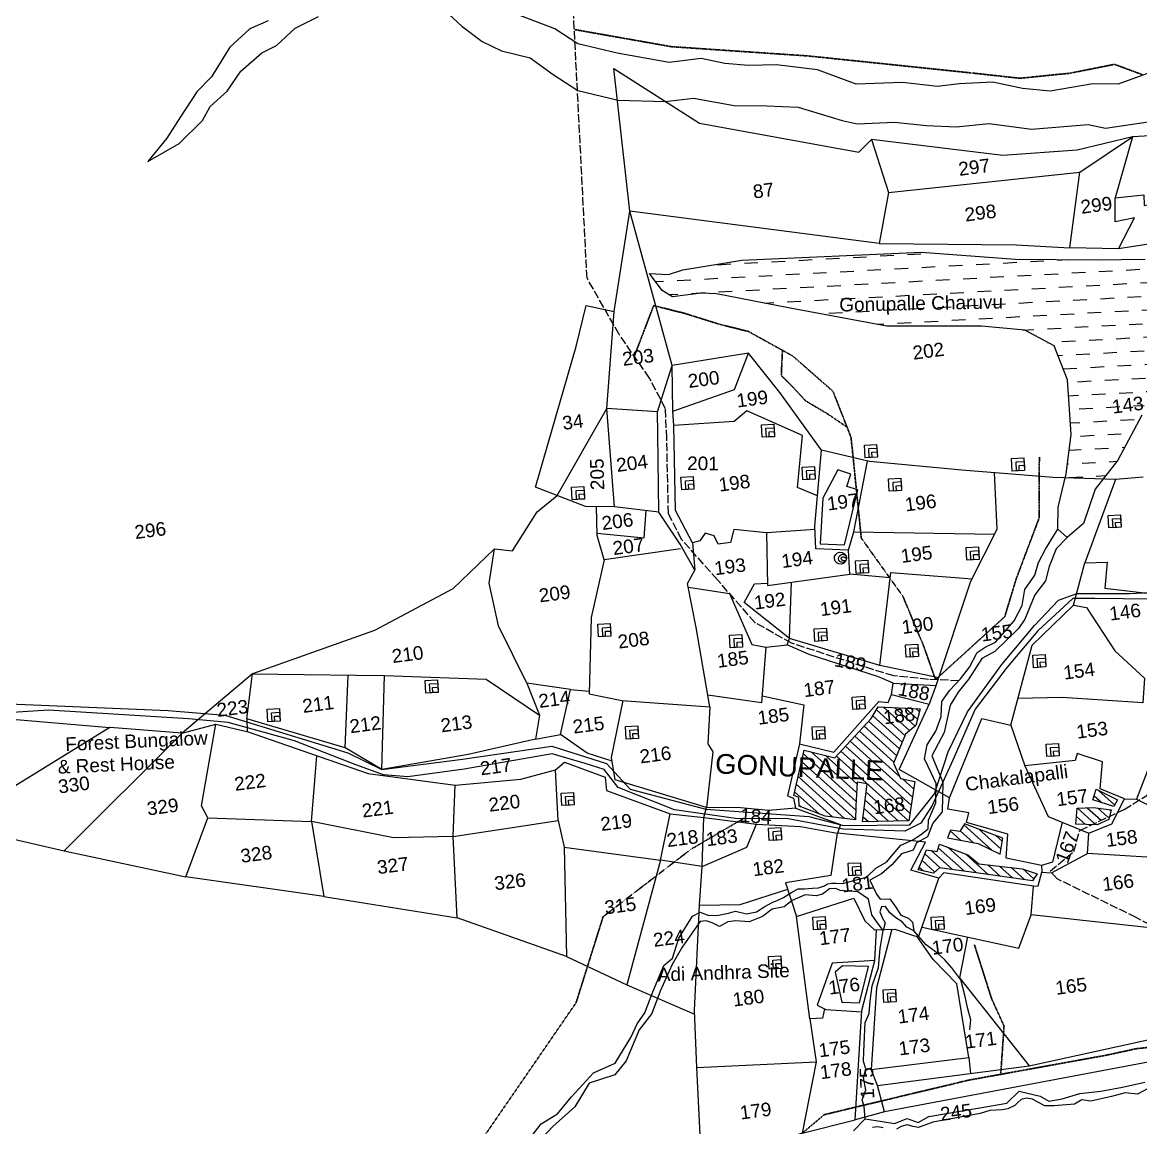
# Model space of a CAD drawing. Header units: inches. Extents: x 325586 to 341753, y 1581072 to 1592491.
# Drawn here: x 333781 to 335395, y 1585704 to 1587298 of the extents above; entities that cross this region are included whole.
import ezdxf

# ---------------------------------------------------------------- set-up
doc = ezdxf.new("R2010")
doc.units = ezdxf.units.IN
doc.header["$MEASUREMENT"] = 0
doc.linetypes.add('ACAD_ISO02W100', pattern=[15, 12, -3])
doc.linetypes.add('ACAD_ISO07W100', pattern=[3, 0, -3])
for name, color, linetype in [('CARTTRACK', 30, 'ACAD_ISO02W100'), ('NALA', 4, 'Continuous'), ('ROUND WELL', 5, 'Continuous'), ('SQUAREWELL', 5, 'Continuous'), ('SURVEY_BND', 7, 'Continuous'), ('TEXT', 7, 'Continuous'), ('VILLAGE_AREA', 1, 'Continuous'), ('WATER_BODY', 4, 'Continuous')]:
    doc.layers.add(name, color=color, linetype=linetype)
doc.layers.add('FOOTPATH', color=150, linetype='ACAD_ISO07W100', lineweight=30)
doc.layers.add('ROAD', color=1, linetype='Continuous', lineweight=25)
doc.styles.get("Standard").update_dxf_attribs({"font": 'arial.ttf'})

msp = doc.modelspace()

# ---------------------------------------------------------------- hatches: boundary and pattern name
at = {"layer": 'VILLAGE_AREA'}
h = msp.add_hatch(dxfattribs=at)
h.set_pattern_fill('ANSI31', color=256, scale=78.495959, angle=93.0672, style=0)
h.set_pattern_definition([(138.0672, (320155.095, 1583786.943), (-6.5569494, -7.2994286), [])])
h.paths.add_polyline_path([(335055.3, 1586271.5), (335070.4, 1586284.1), (335076.6, 1586308.3), (335015.9, 1586311), (335005.7, 1586294.3), (334953.5, 1586237.6), (334909.4, 1586248.7), (334894.1, 1586183.5), (334901.4, 1586180.3), (334902.2, 1586168.1), (334939.4, 1586153.4), (334983.5, 1586148.3), (334983.9, 1586168), (334985.5, 1586202.4), (335000.1, 1586199.9), (334993.3, 1586145.5), (335060.2, 1586146.6), (335068.7, 1586203.6), (335048.4, 1586207.6), (335037.9, 1586229.9)])
h.paths.add_polyline_path([(335145.1, 1586097.7), (335104.4, 1586113.2), (335101.1, 1586102.7), (335085.6, 1586105), (335073.7, 1586076), (335095.6, 1586071.4), (335104.3, 1586079.2), (335171.3, 1586069.6), (335238.7, 1586060.4), (335245.4, 1586070.1), (335223.9, 1586077.7), (335161.4, 1586084.9)])
h.paths.add_polyline_path([(335140.7, 1586142.6), (335134, 1586131.4), (335120.3, 1586133.3), (335116, 1586122.1), (335160.4, 1586114.2), (335192, 1586098.5), (335196, 1586121.7)])
h.paths.add_polyline_path([(335349.8, 1586153.2), (335351.9, 1586162.5), (335326.2, 1586166.2), (335303.3, 1586164.8), (335301, 1586141.8), (335324.3, 1586141.2)])
h.paths.add_polyline_path([(335330.4, 1586192.2), (335325.5, 1586176.9), (335356, 1586167.2), (335361.2, 1586177.2)])
h.paths.add_polyline_path([(334891.4, 1586205.7), (335075.2, 1586208.8), (335074.7, 1586238.9), (334890.9, 1586235.9)], flags=9)
h.paths.add_polyline_path([(335006.2, 1586150.1), (335059.1, 1586157), (335055.3, 1586186.7), (335002.3, 1586179.8)], flags=24)
h.paths.add_polyline_path([(335020.7, 1586280), (335073.7, 1586286.9), (335069.8, 1586316.5), (335016.8, 1586309.6)], flags=9)
at = {"layer": 'WATER_BODY'}
h = msp.add_hatch(dxfattribs=at)
h.set_pattern_fill('DASH', color=256, scale=156.991918, angle=3.0672, style=0)
h.set_pattern_definition([(3.0672, (320155.095, 1583786.943), (18.545854, 20.645902), [19.62399, -19.62399])])
h.paths.add_polyline_path([(335269.7, 1586831.7), (335289, 1586782.8), (335294.6, 1586704.1), (335287.3, 1586647), (335285.9, 1586641.4), (335340.6, 1586639.6), (335361.9, 1586666.7), (335396.4, 1586731.9), (335424.5, 1586854.9), (335416.9, 1586926.4), (335401.3, 1586956.8), (335332.1, 1586955.9), (335214.1, 1586956.5), (335078.7, 1586966.8), (334819.4, 1586955.4), (334734.1, 1586941.2), (334713.7, 1586934.7), (334686, 1586936.1), (334704.5, 1586911.7), (334719.4, 1586902.3), (334760.5, 1586907.6), (334782.7, 1586906.6), (334889.2, 1586886.2), (335028.4, 1586859.9), (335165.1, 1586860.3), (335227.6, 1586854.2)])
h.paths.add_polyline_path([(334953.7, 1586868.3), (335194.5, 1586872.8), (335193.8, 1586912.3), (334953, 1586907.8)], flags=25)
h.paths.add_polyline_path([(335466.5, 1586941.3), (335457.2, 1586972), (335440, 1586966.8), (335449.3, 1586936.1)], flags=9)
h.paths.add_polyline_path([(335454.6, 1586868.4), (335486.3, 1586872.5), (335484, 1586890), (335452.4, 1586885.9)], flags=9)
h.paths.add_polyline_path([(335446.7, 1586834.3), (335478.5, 1586838.4), (335476.2, 1586856.2), (335444.4, 1586852)], flags=9)
h.paths.add_polyline_path([(335350.4, 1586728), (335403.4, 1586734.9), (335399.5, 1586764.5), (335346.6, 1586757.6)], flags=24)

# ---------------------------------------------------------------- linework, layer by layer
at = {"layer": 'CARTTRACK'}
for points in [[(335132.3, 1586348.7), (335088.4, 1586350.8), (335038.6, 1586355.9), (335009.6, 1586364.4), (334891.1, 1586402.9), (334838.4, 1586432.5), (334784, 1586494.5), (334732.3, 1586552.6), (334713.4, 1586589.7), (334711, 1586698.4), (334709.2, 1586741.1), (334686, 1586785.3), (334642.4, 1586848.2), (334596, 1586929.2), (334575.4, 1587331.5)], [(337118.9, 1584480.5), (336829.4, 1584717.2), (336707.9, 1584834.9), (336566.7, 1584940.6), (336284.8, 1585139.9), (336145.2, 1585269.6), (335952.2, 1585548.1), (335843.6, 1585718.1), (335634.3, 1585867.5), (335447.9, 1585975.3), (335388.3, 1586007.3), (335274, 1586063.1), (335263.9, 1586074.3), (335298.2, 1586102.3), (335306.9, 1586133), (335370.7, 1586163), (335403.5, 1586183.5), (335413.8, 1586202.6), (335426.4, 1586277.4), (335410.1, 1586344.1), (335406, 1586394.3), (335418.8, 1586460.6), (335424.2, 1586472.7)]]:
    msp.add_lwpolyline(points, dxfattribs=at)
at = {"layer": 'FOOTPATH', "ltscale": 0.01}
for points in [[(335398.2, 1587222.4), (335357, 1587237.7), (335292.6, 1587224.9), (335220.6, 1587217.6), (335150.5, 1587225.3), (334915.9, 1587249.7), (334717.4, 1587263.2), (334577.6, 1587287.9)], [(335248.5, 1586671.8), (335248.3, 1586583.8), (335215.3, 1586496.2), (335198.6, 1586441.2), (335098.7, 1586350.3), (335081.4, 1586399.3), (335051.7, 1586470.5), (334991.6, 1586554.5), (334978.9, 1586680.4), (334976.7, 1586700.2), (334950.9, 1586766), (334892.9, 1586817), (334828.7, 1586852.5), (334787.5, 1586862.7), (334736.6, 1586878.6), (334692.1, 1586889.8), (334664.2, 1586816.8)], [(334971.1, 1586714.5), (334942.4, 1586734), (334911.7, 1586752.1), (334890.7, 1586774.6), (334876.2, 1586789.1), (334877.9, 1586825.3)], [(331218.9, 1583228.8), (331345.3, 1583304.4), (331593, 1583445.1), (331834.7, 1583598.6), (332020.8, 1583710.1), (332246.1, 1583841.8), (332476.8, 1584011), (332604.5, 1584093.3), (332925.8, 1584325.5), (333164.2, 1584486.7), (333452.9, 1584702.1), (333695, 1584992.2), (333949.3, 1585244), (334111.3, 1585393.3), (334158.6, 1585438.6), (334276.1, 1585553.1), (334439.3, 1585679.8), (334580.2, 1585884.5), (334619.2, 1586008.5), (334746.1, 1586105.9), (334821.7, 1586150.1)], [(335913.7, 1586025.8), (335886.4, 1586010.3), (335826.7, 1585985.9), (335780.3, 1585955.1), (335713, 1585921.3), (335686.5, 1585876.2), (335650.4, 1585856), (335623, 1585848.3), (335520.1, 1585831.9), (335457.8, 1585825.8), (335388.3, 1585818.1), (335344.9, 1585808.7), (335146.6, 1585772.8), (334938.5, 1585723.1), (334782.4, 1585592.8), (334509.2, 1585432), (334128.4, 1585409.7)], [(335192.8, 1585781.1), (335197.6, 1585850.8), (335179.6, 1585890.2), (335154.8, 1585968.3)]]:
    msp.add_lwpolyline(points, dxfattribs=at)
at = {"layer": 'NALA'}
for points in [[(334384.6, 1587321), (334415.5, 1587292.7), (334444.5, 1587270.5), (334472.8, 1587257.3), (334513.8, 1587247.2), (334546.9, 1587222.9), (334582.7, 1587199.9), (334641, 1587186.2), (334708.7, 1587184), (334749.7, 1587189), (334808.2, 1587178.5), (334855.2, 1587177.9), (334900.4, 1587175.9), (334963.9, 1587156.9), (334985.7, 1587152.1), (335039.7, 1587154.5), (335085.9, 1587149.5), (335128.3, 1587147.6), (335176, 1587152.2), (335237, 1587144.1), (335318.9, 1587150.8), (335343.7, 1587145.5), (335408.7, 1587155.4)], [(334136, 1587300.5), (334109.6, 1587289.1), (334080.6, 1587262.3), (334054, 1587219.7), (334033.2, 1587197.9), (334009.6, 1587162), (333989.8, 1587131.3), (333962.2, 1587097.6), (334007.8, 1587123.7), (334041.1, 1587156.7), (334052.1, 1587176.9), (334076.7, 1587199.1), (334096.4, 1587227.8), (334127, 1587254.5), (334148.1, 1587264.9), (334174.9, 1587289.8), (334208.4, 1587306.6)], [(335464.9, 1587246.7), (335362, 1587209.1), (335325.9, 1587209.8), (335264.2, 1587198.8), (335224.3, 1587202.9), (335181.4, 1587212), (335132.6, 1587209.7), (335101.5, 1587205.5), (335051.1, 1587211.6), (334984.3, 1587209.1), (334928.3, 1587229.7), (334869.3, 1587237.2), (334829.1, 1587235.8), (334794.7, 1587239.1), (334760.8, 1587246.1), (334714.3, 1587240.3), (334639.6, 1587253.6), (334582.9, 1587267.1), (334549.3, 1587288.8), (334482.6, 1587314.6)], [(334498.8, 1585669.7), (334529.6, 1585709.7), (334553.6, 1585724.2), (334573.4, 1585748.9), (334605.4, 1585783.4), (334636.4, 1585797.5), (334659.3, 1585834.1), (334668.3, 1585854.1), (334679.3, 1585870), (334690.7, 1585900.3), (334706.9, 1585938.1), (334719.3, 1585948.8), (334728.2, 1585977.5), (334748.2, 1586009.1), (334759.4, 1586014.9), (334771.5, 1586010.4), (334785.6, 1586010.6), (334799.9, 1586013.6), (334810.4, 1586016.5), (334826.2, 1586012.7), (334840.5, 1586015.5), (334852.5, 1586023.1), (334862.9, 1586028.8), (334871.3, 1586032.2), (334879.2, 1586036.1), (334887, 1586041.1), (334892.6, 1586044.3), (334900.8, 1586048.5), (334909.7, 1586048.9), (334921.2, 1586049.6), (334929.8, 1586050.3), (334938.4, 1586052.8), (334943.1, 1586055.9), (334949.1, 1586056.8), (334955.2, 1586056.9), (334964.7, 1586056.5), (334999.3, 1586065.7), (335012.8, 1586078.6), (335028.7, 1586087.8), (335037.4, 1586098.9), (335048.5, 1586111.6), (335064.9, 1586118.8), (335076.9, 1586126.4), (335088.3, 1586135.4), (335088.5, 1586147.5), (335099.3, 1586172.8), (335099.8, 1586200.5), (335092.4, 1586216), (335082.9, 1586236.2), (335086.5, 1586256.3), (335099.3, 1586276), (335107.1, 1586297.2), (335108, 1586318.8), (335119.2, 1586335), (335134.8, 1586351.4), (335147.8, 1586368.5), (335159, 1586389.3), (335170.5, 1586397.4), (335185.1, 1586404.5), (335212.4, 1586435), (335223.6, 1586457.5), (335227.6, 1586480.2), (335242, 1586500.9), (335247.2, 1586519.2), (335257.4, 1586538.5), (335270.4, 1586559.9), (335275.3, 1586567.3)], [(335288.6, 1586555.3), (335273, 1586539.2), (335262.7, 1586513.4), (335257.3, 1586492.9), (335241.8, 1586472.6), (335227.7, 1586437.4), (335218.3, 1586424), (335184.1, 1586390.8), (335165.6, 1586380.8), (335147, 1586351.6), (335131.2, 1586332.2), (335119.9, 1586313.6), (335111.2, 1586274.1), (335093.3, 1586240.4), (335109.4, 1586202.4), (335108.4, 1586159.6), (335094.7, 1586143.4), (335087.3, 1586123.5), (335071.4, 1586114.9), (335066.3, 1586104.3), (335049.5, 1586099.2), (335035.6, 1586083.2), (335021, 1586070.4), (335004, 1586061), (335013.8, 1586040.9), (335019, 1586033.6), (335033, 1586034.2), (335041.5, 1586022.4), (335048.8, 1586010.7), (335059.9, 1586006.4), (335065.3, 1586000.5), (335067.5, 1585988.3), (335057.3, 1585993.5), (335050.7, 1586001.2), (335041.6, 1586006.9), (335032.7, 1586014.1), (335026.6, 1586023.2), (335021, 1586022.9), (335018.6, 1586015.6), (335021.8, 1586007.1), (335025.9, 1585999.6), (335023.3, 1585988.8), (335012.6, 1586003.1), (335007, 1586011.3), (335002.1, 1586033.6), (334986.5, 1586044.5), (334961.1, 1586046.3), (334954.7, 1586049.1), (334945.6, 1586048.6), (334935.6, 1586041.2), (334926.7, 1586038.5), (334910.5, 1586039.9), (334891.9, 1586031.9), (334880.4, 1586022.7), (334863.1, 1586019.3), (334848.9, 1586008.7), (334829.8, 1586001.2), (334810.7, 1586002.3), (334799, 1586001.1), (334786.9, 1585994.5), (334776.7, 1585999.6), (334767.7, 1586002.6), (334759.1, 1586001.5), (334754.6, 1585994.6), (334733.1, 1585964.5), (334718.6, 1585939.4), (334701.3, 1585901.1), (334689.7, 1585868.8), (334671.1, 1585845.4), (334652.6, 1585800.6), (334636, 1585780.5), (334599, 1585768.2), (334578.3, 1585734.5), (334546.8, 1585706), (334500.6, 1585657)], [(334997, 1585717.2), (334995.8, 1585734.8), (334993, 1585744.2), (334998.2, 1585758.1), (334995, 1585776.6), (334998, 1585789.2), (334994.6, 1585799.8), (334995.5, 1585814.3), (334997.4, 1585855.8), (335003.1, 1585869), (335004.2, 1585886.7), (335007.4, 1585908.9), (335016.3, 1585935), (335018.8, 1585962.4), (335023.3, 1585988.8)], [(335148, 1585845.3), (335149.6, 1585859.9), (335145.5, 1585875.6), (335141.1, 1585895.4), (335135.3, 1585917.5), (335122.2, 1585934.6), (335111.7, 1585946.7), (335102.4, 1585955), (335085.3, 1585968.1), (335067.5, 1585988.3)], [(334980.4, 1585699.5), (334997, 1585717.2), (335021.6, 1585713), (335039.5, 1585710.1), (335057.7, 1585717.6), (335073.7, 1585711.6), (335088.9, 1585720.3), (335162.7, 1585732.8), (335201.6, 1585739.7), (335219.5, 1585756.9), (335249.7, 1585749.9), (335262.4, 1585742.7), (335281.3, 1585745.8), (335306.8, 1585753.5), (335337.4, 1585756.9), (335368.5, 1585762.5), (335400.5, 1585770)], [(335412.7, 1585764.8), (335390.2, 1585752.7), (335372.4, 1585754.4), (335352.4, 1585749.3), (335322.8, 1585742.4), (335309.6, 1585744.5), (335299.3, 1585737.9), (335270.1, 1585735.8), (335256.5, 1585735.9), (335246.3, 1585741), (335238.6, 1585745.2), (335230.1, 1585746.9), (335222.2, 1585745.1), (335217, 1585740.2), (335212.9, 1585736.4), (335203.2, 1585731.2), (335194.7, 1585730.2), (335177, 1585729.1), (335163, 1585724.9), (335094.8, 1585712.1), (335083.4, 1585707.7), (335073.8, 1585704.5), (335066.4, 1585706), (335058, 1585708.3), (335049, 1585705.7), (335042.6, 1585702.2)], [(335023.3, 1585704), (335015.7, 1585705.6), (335007.8, 1585704.3)]]:
    msp.add_lwpolyline(points, dxfattribs=at)
at = {"layer": 'ROAD'}
for points in [[(335097.1, 1586185.6), (335117.1, 1586246.4), (335144.8, 1586303.9), (335194.2, 1586372), (335241.4, 1586428.6), (335276, 1586464.9), (335302.5, 1586474.6), (335378.9, 1586474.8), (335485, 1586479.7), (335551.6, 1586485.8), (335783.8, 1586471.1), (335939.1, 1586470.4), (336069.7, 1586470.2)], [(336057.4, 1586457.9), (336003.3, 1586461), (335921.2, 1586462.7), (335860.3, 1586462.5), (335807.4, 1586464), (335707.9, 1586466.5), (335555.9, 1586479.1), (335491.2, 1586474.2), (335411.4, 1586466.5), (335328.7, 1586467.2), (335296.8, 1586467.3), (335246.1, 1586420.9), (335202.1, 1586368.3), (335155.9, 1586307.9), (335123.7, 1586234.4), (335094, 1586168.8)], [(335094, 1586168.8), (335077.3, 1586143.5), (335054.6, 1586131.6), (334965.6, 1586134.8), (334886.1, 1586149.8), (334810.3, 1586150.1), (334722.4, 1586162.7), (334641, 1586194.6), (334620.5, 1586220.6), (334593.4, 1586229.3), (334545.5, 1586243.2), (334418.9, 1586221.3), (334337.5, 1586210.4), (334302.2, 1586212.9), (334262.5, 1586227.7), (334174.1, 1586262), (334078.3, 1586288.4), (334021, 1586293.8), (333819.3, 1586306.4), (333721.7, 1586300.3)], [(333739.4, 1586316.4), (333991.5, 1586305.7), (334073.3, 1586298.9), (334251.1, 1586244.7), (334299.9, 1586221), (334416.5, 1586235.8), (334545.1, 1586254.3), (334624.2, 1586229.2), (334658.1, 1586192.6), (334767.4, 1586163.4), (334915.8, 1586153.2), (334965.8, 1586140.1), (335061.6, 1586140.8), (335097.1, 1586185.6)]]:
    msp.add_lwpolyline(points, dxfattribs=at)
at = {"layer": 'ROUND WELL'}
for centre, major_axis, ratio in [((334961.6, 1586525.6), (8.39, -2.28), 0.995056), ((334964.6, 1586525.2), (1.94, 5.63), 0.957433), ((334966.3, 1586524.5), (3.51, -1.62), 0.700331)]:
    msp.add_ellipse(centre, major_axis=major_axis, ratio=ratio, dxfattribs=at)
at = {"layer": 'SQUAREWELL'}
for points in [[(334847.7, 1586717.9), (334865.5, 1586718.8), (334866.5, 1586700.7), (334848.7, 1586699.8)], [(334854.1, 1586713), (334865.8, 1586713.6), (334866.5, 1586700.7), (334854.8, 1586700.1)], [(334858.5, 1586707.8), (334866.1, 1586708.2), (334866.5, 1586700.7), (334858.9, 1586700.3)], [(334996.1, 1586688.4), (335013.8, 1586689.4), (335014.8, 1586671.3), (334997, 1586670.3)], [(335002.4, 1586683.5), (335014.1, 1586684.1), (335014.8, 1586671.3), (335003.1, 1586670.6)], [(335006.8, 1586678.3), (335014.4, 1586678.7), (335014.8, 1586671.3), (335007.2, 1586670.9)], [(335208.5, 1586669.2), (335226.3, 1586670.2), (335227.3, 1586652.1), (335209.5, 1586651.1)], [(335214.9, 1586664.3), (335226.6, 1586664.9), (335227.3, 1586652.1), (335215.6, 1586651.4)], [(335219.2, 1586659.1), (335226.9, 1586659.5), (335227.3, 1586652.1), (335219.6, 1586651.7)], [(334731.5, 1586642.2), (334749.3, 1586643.2), (334750.2, 1586625.1), (334732.5, 1586624.1)], [(334906.5, 1586656.8), (334924.2, 1586657.7), (334925.2, 1586639.6), (334907.4, 1586638.7)], [(334912.8, 1586651.9), (334924.5, 1586652.5), (334925.2, 1586639.6), (334913.5, 1586639)], [(334917.2, 1586646.7), (334924.8, 1586647.1), (334925.2, 1586639.6), (334917.6, 1586639.2)], [(334573.8, 1586627.9), (334591.5, 1586628.9), (334592.5, 1586610.8), (334574.7, 1586609.8)], [(334737.9, 1586637.3), (334749.6, 1586637.9), (334750.2, 1586625.1), (334738.6, 1586624.5)], [(334742.2, 1586632.1), (334749.8, 1586632.5), (334750.2, 1586625.1), (334742.6, 1586624.7)], [(335031, 1586640.1), (335048.8, 1586641.1), (335049.8, 1586623), (335032, 1586622.1)], [(335037.4, 1586635.2), (335049.1, 1586635.9), (335049.8, 1586623), (335038.1, 1586622.4)], [(335041.8, 1586630), (335049.4, 1586630.4), (335049.8, 1586623), (335042.2, 1586622.6)], [(334580.1, 1586623), (334591.8, 1586623.6), (334592.5, 1586610.8), (334580.8, 1586610.2)], [(334584.5, 1586617.8), (334592.1, 1586618.2), (334592.5, 1586610.8), (334584.9, 1586610.4)], [(335347.7, 1586587.2), (335365.5, 1586588.2), (335366.5, 1586570.1), (335348.7, 1586569.1)], [(335354.1, 1586582.3), (335365.8, 1586582.9), (335366.5, 1586570.1), (335354.8, 1586569.5)], [(335358.4, 1586577.1), (335366.1, 1586577.5), (335366.5, 1586570.1), (335358.8, 1586569.7)], [(335142.9, 1586540.7), (335160.6, 1586541.7), (335161.6, 1586523.6), (335143.8, 1586522.7)], [(335149.2, 1586535.8), (335160.9, 1586536.5), (335161.6, 1586523.6), (335149.9, 1586523)], [(335153.6, 1586530.6), (335161.2, 1586531), (335161.6, 1586523.6), (335154, 1586523.2)], [(334983.4, 1586521.6), (335001.2, 1586522.5), (335002.2, 1586504.5), (334984.4, 1586503.5)], [(334989.8, 1586516.7), (335001.5, 1586517.3), (335002.2, 1586504.5), (334990.5, 1586503.8)], [(334994.2, 1586511.5), (335001.8, 1586511.9), (335002.2, 1586504.5), (334994.6, 1586504.1)], [(334611.7, 1586430.2), (334629.5, 1586431.1), (334630.4, 1586413.1), (334612.7, 1586412.1)], [(334618.1, 1586425.3), (334629.7, 1586425.9), (334630.4, 1586413.1), (334618.8, 1586412.4)], [(334622.4, 1586420.1), (334630, 1586420.5), (334630.4, 1586413.1), (334622.8, 1586412.6)], [(334923.6, 1586423.7), (334941.3, 1586424.7), (334942.3, 1586406.6), (334924.5, 1586405.6)], [(334929.9, 1586418.8), (334941.6, 1586419.4), (334942.3, 1586406.6), (334930.6, 1586405.9)], [(334801.7, 1586414.4), (334819.4, 1586415.4), (334820.4, 1586397.3), (334802.6, 1586396.3)], [(334808, 1586409.5), (334819.7, 1586410.1), (334820.4, 1586397.3), (334808.7, 1586396.7)], [(334812.4, 1586404.3), (334820, 1586404.7), (334820.4, 1586397.3), (334812.8, 1586396.9)], [(334934.3, 1586413.6), (334941.9, 1586414), (334942.3, 1586406.6), (334934.7, 1586406.2)], [(335055.3, 1586400.7), (335073.1, 1586401.7), (335074.1, 1586383.6), (335056.3, 1586382.6)], [(335061.7, 1586395.8), (335073.4, 1586396.4), (335074.1, 1586383.6), (335062.4, 1586383)], [(335066, 1586390.6), (335073.7, 1586391), (335074.1, 1586383.6), (335066.4, 1586383.2)], [(335239.2, 1586385.7), (335256.9, 1586386.7), (335257.9, 1586368.6), (335240.1, 1586367.6)], [(335245.5, 1586380.8), (335257.2, 1586381.4), (335257.9, 1586368.6), (335246.2, 1586367.9)], [(335249.9, 1586375.6), (335257.5, 1586376), (335257.9, 1586368.6), (335250.3, 1586368.2)], [(334362.5, 1586349.1), (334380.3, 1586350.1), (334381.3, 1586332), (334363.5, 1586331)], [(334368.9, 1586344.2), (334380.6, 1586344.8), (334381.3, 1586332), (334369.6, 1586331.3)], [(334373.2, 1586339), (334380.9, 1586339.4), (334381.3, 1586332), (334373.6, 1586331.6)], [(334978.3, 1586325.3), (334996.1, 1586326.3), (334997.1, 1586308.2), (334979.3, 1586307.2)], [(334984.7, 1586320.4), (334996.4, 1586321), (334997.1, 1586308.2), (334985.4, 1586307.6)], [(334134.4, 1586307.6), (334152.2, 1586308.6), (334153.1, 1586290.5), (334135.4, 1586289.5)], [(334989, 1586315.2), (334996.7, 1586315.6), (334997.1, 1586308.2), (334989.4, 1586307.8)], [(334140.8, 1586302.7), (334152.5, 1586303.3), (334153.1, 1586290.5), (334141.5, 1586289.9)], [(334145.1, 1586297.5), (334152.7, 1586297.9), (334153.1, 1586290.5), (334145.5, 1586290.1)], [(334651.4, 1586282.6), (334669.2, 1586283.6), (334670.1, 1586265.5), (334652.4, 1586264.5)], [(334657.8, 1586277.7), (334669.5, 1586278.3), (334670.1, 1586265.5), (334658.5, 1586264.8)], [(334662.1, 1586272.5), (334669.7, 1586272.9), (334670.1, 1586265.5), (334662.5, 1586265.1)], [(334920.6, 1586282.1), (334938.4, 1586283), (334939.4, 1586264.9), (334921.6, 1586264)], [(334927, 1586277.2), (334938.7, 1586277.8), (334939.4, 1586264.9), (334927.7, 1586264.3)], [(334931.4, 1586272), (334939, 1586272.4), (334939.4, 1586264.9), (334931.8, 1586264.5)], [(335258.3, 1586257.5), (335276.1, 1586258.4), (335277.1, 1586240.3), (335259.3, 1586239.4)], [(335264.7, 1586252.6), (335276.4, 1586253.2), (335277.1, 1586240.3), (335265.4, 1586239.7)], [(335269.1, 1586247.4), (335276.7, 1586247.8), (335277.1, 1586240.3), (335269.5, 1586239.9)], [(334558.6, 1586186.8), (334576.4, 1586187.8), (334577.3, 1586169.7), (334559.6, 1586168.7)], [(334565, 1586181.9), (334576.6, 1586182.5), (334577.3, 1586169.7), (334565.7, 1586169)], [(334569.3, 1586176.7), (334576.9, 1586177.1), (334577.3, 1586169.7), (334569.7, 1586169.3)], [(334857.9, 1586136.3), (334875.7, 1586137.3), (334876.7, 1586119.2), (334858.9, 1586118.3)], [(334864.3, 1586131.4), (334876, 1586132.1), (334876.7, 1586119.2), (334865, 1586118.6)], [(334868.7, 1586126.2), (334876.3, 1586126.6), (334876.7, 1586119.2), (334869.1, 1586118.8)], [(334972.6, 1586085.5), (334990.3, 1586086.4), (334991.3, 1586068.4), (334973.5, 1586067.4)], [(334978.9, 1586080.6), (334990.6, 1586081.2), (334991.3, 1586068.4), (334979.6, 1586067.7)], [(334983.3, 1586075.4), (334990.9, 1586075.8), (334991.3, 1586068.4), (334983.7, 1586067.9)], [(334921.7, 1586007.6), (334939.5, 1586008.6), (334940.4, 1585990.5), (334922.7, 1585989.6)], [(334928.1, 1586002.7), (334939.8, 1586003.4), (334940.4, 1585990.5), (334928.8, 1585989.9)], [(334932.4, 1585997.5), (334940, 1585997.9), (334940.4, 1585990.5), (334932.8, 1585990.1)], [(335092.5, 1586007.8), (335110.3, 1586008.7), (335111.3, 1585990.6), (335093.5, 1585989.7)], [(335098.9, 1586002.8), (335110.6, 1586003.5), (335111.3, 1585990.6), (335099.6, 1585990)], [(335103.3, 1585997.7), (335110.9, 1585998.1), (335111.3, 1585990.6), (335103.7, 1585990.2)], [(334857.8, 1585950.9), (334875.6, 1585951.9), (334876.5, 1585933.8), (334858.8, 1585932.9)], [(334864.2, 1585946), (334875.8, 1585946.7), (334876.5, 1585933.8), (334864.9, 1585933.2)], [(334868.5, 1585940.8), (334876.1, 1585941.2), (334876.5, 1585933.8), (334868.9, 1585933.4)], [(335023.1, 1585903), (335040.9, 1585903.9), (335041.9, 1585885.8), (335024.1, 1585884.9)], [(335029.5, 1585898.1), (335041.2, 1585898.7), (335041.9, 1585885.8), (335030.2, 1585885.2)], [(335033.9, 1585892.9), (335041.5, 1585893.3), (335041.9, 1585885.8), (335034.3, 1585885.4)]]:
    msp.add_lwpolyline(points, close=True, dxfattribs=at)
at = {"layer": 'SURVEY_BND'}
for points in [[(335031, 1587053), (335017.4, 1586979.4), (334657.7, 1587026.1), (334634.6, 1587231.5), (334758.1, 1587152.9), (334988.3, 1587111), (335006.2, 1587129.3)], [(335577.8, 1587113.4), (335579.2, 1587144.2), (335382.9, 1587133.1), (335357.8, 1587045.4)], [(335382.9, 1587133.1), (335303, 1587113.7), (335195.7, 1587106.1), (335006.2, 1587129.3), (335031, 1587053), (335306.9, 1587082.2)], [(335362.8, 1586971.6), (335292.6, 1586973), (335306.9, 1587082.2), (335382.9, 1587133.1)], [(335438, 1586961.4), (335415.7, 1586979.8), (335362.8, 1586971.6), (335386, 1587016.4), (335357.9, 1587010.4), (335357.8, 1587045.4), (335399.1, 1587049.6), (335399.8, 1587034.1), (335437.2, 1587041.4), (335441.7, 1587029.8), (335455, 1587032.1), (335441, 1586975.4)], [(334697.5, 1586736.5), (334624.5, 1586741.5), (334635.2, 1586881.3), (334657.7, 1587026.1)], [(335358.4, 1586639), (335268.3, 1586641.9), (335136.6, 1586652.6), (335003.4, 1586664.8), (334934, 1586681.2), (334874, 1586764.3), (334829, 1586821.1), (334718.8, 1586803.3), (334657.7, 1587026.1)], [(335017.4, 1586979.4), (335215.2, 1586977.3), (335292.6, 1586973)], [(334635.5, 1586599.7), (334593.9, 1586600.1), (334521.6, 1586627.8), (334580.5, 1586830.7), (334594.5, 1586889.7), (334635.2, 1586881.3)], [(334928.5, 1586615.6), (334899.8, 1586627.6), (334906.9, 1586702.2), (334826.5, 1586738.1), (334808.4, 1586722.6), (334721.2, 1586716.9), (334719.9, 1586737.4), (334808.5, 1586768.9), (334829, 1586821.1)], [(334748.1, 1586547.5), (334751.5, 1586508.1), (334730.3, 1586545.5), (334699.6, 1586591.9), (334698, 1586704.5), (334697.5, 1586736.5), (334718.8, 1586803.3)], [(334719.9, 1586737.4), (334718.8, 1586803.3)], [(334552.7, 1586615.8), (334624.5, 1586741.5)], [(334699.6, 1586591.9), (334635.5, 1586599.7), (334624.5, 1586741.5)], [(334855.1, 1586562.1), (334807.6, 1586567), (334802.8, 1586548.2), (334785.3, 1586545.9), (334779.3, 1586557.8), (334766.6, 1586561.6), (334758.8, 1586550.3), (334748.1, 1586547.5), (334723.5, 1586594.4), (334721.2, 1586716.9)], [(334973.3, 1586536.9), (334925.9, 1586538.9), (334924.8, 1586571.8), (334934, 1586681.2)], [(334980.9, 1586563.7), (335000.7, 1586665.4)], [(335119, 1586179.7), (335046.4, 1586220.9), (335090.3, 1586316.7), (335099.7, 1586342), (335149.7, 1586492.5), (335187.6, 1586567.6), (335184, 1586648.8)], [(335398.1, 1586642.3), (335358.4, 1586639), (335314.3, 1586518.6), (335346.4, 1586519.6), (335343, 1586482.3), (335424.2, 1586472.7), (335516.6, 1586491.4)], [(334462.3, 1586539.2), (334488.6, 1586535.9), (334523.8, 1586592.3), (334552.7, 1586615.8)], [(334730.7, 1586538.9), (334620.5, 1586523), (334610.7, 1586558.2), (334609.7, 1586599.9)], [(334610.6, 1586561.8), (334678.6, 1586554.8), (334681.1, 1586594.1)], [(334924.9, 1586567.1), (334855.1, 1586562.1), (334856.3, 1586486.3), (334975, 1586502.4)], [(335033.4, 1586497.2), (334975, 1586502.4), (334973.3, 1586536.9), (334980.9, 1586563.7), (335184, 1586560.3)], [(334509.2, 1586345.4), (334468.3, 1586428.1), (334454.6, 1586489.6), (334462.3, 1586539.2), (334402.6, 1586481.1), (334289.4, 1586421), (334113.2, 1586358.6), (334262.3, 1586356.8), (334304, 1586356.4)], [(334620.5, 1586523), (334601.7, 1586440), (334598.9, 1586330.1), (334646.1, 1586320.5), (334773, 1586311), (334753.2, 1586425.6), (334741.1, 1586489.2), (334751.5, 1586508.1)], [(335298, 1586457.9), (335314.3, 1586518.6)], [(335103.4, 1586353.1), (335018.3, 1586370.6), (335034.3, 1586505), (335151.4, 1586495.8)], [(334742.2, 1586483.6), (334801.6, 1586474.5), (334833.6, 1586400.8), (334854.1, 1586397.4), (334884.6, 1586400.7), (334887.9, 1586409.6), (334822.9, 1586461.5), (334837.4, 1586488.5), (334856.2, 1586489.6)], [(334887.9, 1586409.6), (334891.1, 1586491.1)], [(335207.5, 1586284.6), (335238.2, 1586399.9), (335298, 1586457.9), (335316.3, 1586454.6), (335357.4, 1586392.1), (335400.1, 1586352.6), (335397.7, 1586316.8), (335281.4, 1586324.4), (335217.7, 1586323)], [(335037.5, 1586345.5), (335016.4, 1586354.3), (334916.4, 1586386.6), (334884.6, 1586400.7)], [(335018.3, 1586370.6), (334887.9, 1586409.6)], [(334854.1, 1586397.4), (334847.6, 1586317.1), (334770.1, 1586328.2)], [(334113.2, 1586358.6), (334011.7, 1586273.3), (334060.6, 1586286.2), (334106.9, 1586275.1)], [(334246.9, 1586251.9), (334105.1, 1586293.8), (334113.2, 1586358.6)], [(334299.9, 1586221), (334246.9, 1586251.9), (334251.5, 1586356.9)], [(334521.6, 1586264.7), (334424.7, 1586242.6), (334299.9, 1586221), (334304, 1586356.4), (334450.6, 1586351.2), (334527.6, 1586298.9)], [(334572, 1586336), (334509.2, 1586345.4), (334527.6, 1586298.9), (334521.6, 1586264.7), (334557.5, 1586271.4)], [(334632, 1586232.6), (334596.2, 1586244.5), (334557.5, 1586271.4), (334572, 1586336), (334599, 1586333.8)], [(335035.2, 1586328.7), (335037.5, 1586345.5), (335099.7, 1586342)], [(334773, 1586311), (334770.3, 1586257.9), (334777.6, 1586246.1), (334768.2, 1586166.2), (334636.4, 1586205.9), (334631.2, 1586237.9), (334648.2, 1586320.3)], [(334848.4, 1586327), (334908.7, 1586314), (334902.6, 1586258), (334885, 1586182.7), (334893.8, 1586179.5), (334896.5, 1586164.8), (334858.3, 1586161.7), (334817.2, 1586165.3), (334768.2, 1586166.2)], [(334902.6, 1586258), (334952.2, 1586245.8), (335017.1, 1586318.8), (335030.2, 1586317.3), (335035.2, 1586328.7), (335089.6, 1586315.1)], [(333679.4, 1586141.1), (333577.2, 1586148.7), (333721.4, 1586297.3), (333907.5, 1586281.2)], [(334105.1, 1586293.8), (334105.7, 1586275.5), (334280.4, 1586215), (334405.6, 1586198.3), (334500.5, 1586207), (334550.7, 1586220.4), (334563.6, 1586231.3), (334622.1, 1586209.8), (334624.3, 1586190.7), (334716, 1586157), (334764.6, 1586151.5), (334768.2, 1586166.2)], [(335251.4, 1586082.2), (335200.7, 1586093), (335203.1, 1586127.7), (335143.6, 1586144.3), (335146.6, 1586158.5), (335116.7, 1586163.6), (335119, 1586179.7), (335165.7, 1586294.1), (335207.5, 1586284.6), (335227.4, 1586225.9)], [(334011.7, 1586273.3), (333907.5, 1586281.2), (333679.4, 1586141.1), (333841.7, 1586103.4)], [(334011.7, 1586273.3), (333841.7, 1586103.4), (334017.3, 1586066.1), (334049, 1586151.2), (334039.8, 1586168.5), (334060.6, 1586286.2)], [(334049, 1586151.2), (334198.4, 1586145.7), (334206.3, 1586240.7)], [(335371.2, 1586178.3), (335336.4, 1586192.9), (335339.7, 1586231.7), (335303.1, 1586244), (335300.3, 1586233.9), (335227.4, 1586225.9), (335261.1, 1586152.9), (335319.7, 1586129.1)], [(335478.9, 1586242.7), (335417.1, 1586251.4), (335388.7, 1586177.9), (335414.9, 1586164.9), (335467.4, 1586170.2)], [(334403, 1586124), (334554.2, 1586147.4), (334550.7, 1586220.4)], [(334403, 1586124), (334405.6, 1586198.3)], [(335411.1, 1586094), (335318, 1586099.7), (335319.7, 1586129.1), (335352.9, 1586142.2), (335371.2, 1586178.3), (335388.7, 1586177.9)], [(334896.5, 1586164.8), (334961.4, 1586141.3), (334956.7, 1586127.6)], [(334198.4, 1586145.7), (334216.5, 1586037.5), (334017.3, 1586066.1)], [(334216.5, 1586037.5), (334408.8, 1586006.9), (334403, 1586124), (334316.9, 1586122.1), (334198.4, 1586145.7)], [(334554.2, 1586147.4), (334563, 1586108.9), (334566.2, 1585951.1), (334408.8, 1586006.9)], [(334563, 1586108.9), (334702.1, 1586089.8), (334716, 1586157)], [(334762, 1586081.1), (334764.6, 1586151.5), (334840.3, 1586141.7)], [(335281.4, 1586144.7), (335267.6, 1586087.2), (335251.4, 1586082.2), (335252, 1586072.6), (335266.2, 1586071.8), (335318, 1586099.7)], [(334758.4, 1586025.1), (334762, 1586081.1), (334826.5, 1586108.8), (334840.3, 1586141.7), (334904.1, 1586138.8), (334956.9, 1586129)], [(335240, 1586052.7), (335110.6, 1586071.8), (335103.5, 1586064.1), (335063.2, 1586075.4), (335084.5, 1586115.8), (334956.9, 1586129), (334947.6, 1586068), (334882.5, 1586057.3), (334898.3, 1586008.8), (334981.1, 1586035.1), (334996.9, 1586002.7), (335010.8, 1585989.4), (335040.2, 1585990.5), (335068.6, 1585981), (335074.7, 1585980.2), (335103.5, 1586064.1)], [(334762, 1586081.1), (334702.1, 1586089.8), (334653.3, 1585910.3), (334751, 1585867.7)], [(335435.6, 1586051.5), (335425.5, 1585990.7), (335236.5, 1586011.3), (335240, 1586052.7), (335246.8, 1586053), (335252, 1586072.6)], [(334754.4, 1585790.9), (334750.8, 1585873), (334758.4, 1586025.1), (334816.7, 1586026), (334885.5, 1586048)], [(334938.7, 1585875.8), (334935.5, 1585862), (334917.5, 1585861.3), (334898.3, 1586008.8)], [(335907.7, 1586001.7), (335712.9, 1585912.2), (335708.2, 1585859), (335523.8, 1585820.4), (335423.5, 1585802.2), (335025.3, 1585727.1), (335015.2, 1585765.1), (335234, 1585793.3)], [(335079.3, 1585993.5), (335218.9, 1585963.2), (335236.5, 1586011.3)], [(335025.3, 1585727.1), (334982.9, 1585715.7), (334992.6, 1585873), (335011, 1585945.5), (335013.8, 1585989.5)], [(335035.5, 1585990.4), (335013.6, 1585906.1), (335006, 1585788.1)], [(335145, 1585979.3), (335133.2, 1585920.3), (335234, 1585793.3), (335428.9, 1585836.4), (335425.5, 1585990.7)], [(335147, 1585805.2), (335129.6, 1585911.6), (335095.2, 1585947), (335071.7, 1585980.6)], [(334566.2, 1585951.1), (334653.3, 1585910.3)], [(335011, 1585945.5), (334949.5, 1585941.7), (334928.2, 1585881.1), (334940.5, 1585874.9), (334992.5, 1585871.5)], [(334917.5, 1585861.3), (334926.5, 1585799.4), (334906.3, 1585696.2), (334982.9, 1585715.7)], [(335015.2, 1585765.1), (335006, 1585788.1), (335147, 1585805.2), (335149.3, 1585782.4)], [(334906.3, 1585696.2), (334761.8, 1585645.4), (334754.4, 1585790.9), (334926.5, 1585799.4)]]:
    msp.add_lwpolyline(points, dxfattribs=at)
at = {"layer": 'VILLAGE_AREA'}
for points in [[(334971, 1586629.1), (334976.6, 1586646.9), (334957.8, 1586652.8), (334936.2, 1586612.1), (334932.3, 1586546.1), (334967.5, 1586544.7), (334986.6, 1586624.3), (334971, 1586629.1)], [(334983.9, 1586168), (334983.5, 1586148.3), (334939.4, 1586153.4), (334902.2, 1586168.1), (334901.4, 1586180.3), (334894.1, 1586183.5), (334909.4, 1586248.7), (334953.5, 1586237.6), (335005.7, 1586294.3), (335015.9, 1586311), (335076.6, 1586308.3), (335070.4, 1586284.1), (335055.3, 1586271.5), (335037.9, 1586229.9), (335048.4, 1586207.6), (335068.7, 1586203.6), (335060.2, 1586146.6), (334993.3, 1586145.5), (335000.1, 1586199.9), (334985.5, 1586202.4), (334983.9, 1586168)], [(335325.5, 1586176.9), (335330.4, 1586192.2), (335361.2, 1586177.2), (335356, 1586167.2), (335325.5, 1586176.9)], [(335303.3, 1586164.8), (335326.2, 1586166.2), (335351.9, 1586162.5), (335348.8, 1586148.9), (335331.7, 1586141), (335301, 1586141.8), (335303.3, 1586164.8)], [(335192, 1586098.5), (335196, 1586121.7), (335140.7, 1586142.6), (335134, 1586131.4), (335120.3, 1586133.3), (335116, 1586122.1), (335160.4, 1586114.2), (335192, 1586098.5)], [(335245.4, 1586070.1), (335238.7, 1586060.4), (335171.3, 1586069.6), (335104.3, 1586079.2), (335095.6, 1586071.4), (335073.7, 1586076), (335085.6, 1586105), (335101.1, 1586102.7), (335104.4, 1586113.2), (335145.1, 1586097.7), (335161.4, 1586084.9), (335223.9, 1586077.7), (335245.4, 1586070.1)], [(334963.4, 1585885), (334989.1, 1585884.5), (335002.2, 1585936.8), (334964.4, 1585937.5), (334953.8, 1585928.7), (334963.4, 1585885)]]:
    msp.add_lwpolyline(points, dxfattribs=at)
at = {"layer": 'WATER_BODY'}
for points in [[(334734.1, 1586941.2), (334819.4, 1586955.4), (335078.7, 1586966.8), (335214.1, 1586956.5), (335332.1, 1586955.9), (335401.3, 1586956.8)], [(335396.4, 1586731.9), (335361.9, 1586666.7), (335329, 1586624.9), (335312.3, 1586575.4), (335288.6, 1586555.3), (335275.3, 1586567.3), (335275.8, 1586599.3), (335287.3, 1586647), (335294.6, 1586704.1), (335289, 1586782.8), (335269.7, 1586831.7), (335227.6, 1586854.2), (335165.1, 1586860.3), (335028.4, 1586859.9), (334889.2, 1586886.2), (334782.7, 1586906.6), (334760.5, 1586907.6), (334719.4, 1586902.3), (334704.5, 1586911.7), (334686, 1586936.1), (334713.7, 1586934.7), (334734.1, 1586941.2)]]:
    msp.add_lwpolyline(points, dxfattribs=at)

# ---------------------------------------------------------------- texts
at = {"layer": 'TEXT'}
for s, height, rotation, p in [('297', 19.62, 7.4043, (335133.1, 1587076.8)), ('87', 19.62, 7.4043, (334836.6, 1587044.1)), ('299', 19.62, 7.4043, (335309.4, 1587022.1)), ('298', 19.62, 7.4043, (335142.1, 1587010.9)), ('Gonupalle Charuvu', 19.624, 1.0713, (334960, 1586881.2)), ('202', 19.62, 7.4043, (335067, 1586811.7)), ('203', 19.62, 7.4043, (334648.2, 1586802.8)), ('200', 19.62, 7.4043, (334742.8, 1586770.9)), ('199', 19.62, 7.4043, (334812.9, 1586742.7)), ('143', 19.62, 7.4043, (335354.7, 1586733.9)), ('34', 19.62, 7.4043, (334561.6, 1586710.4)), ('204', 19.62, 7.4043, (334639.5, 1586649.8)), ('205', 19.62, 91.3885, (334620.9, 1586623.9)), ('201', 19.62, 359.481, (334740.3, 1586652.6)), ('198', 19.62, 7.4043, (334787.1, 1586621.4)), ('197', 19.62, 7.4043, (334943.4, 1586594.1)), ('196', 19.62, 7.4043, (335055.8, 1586592.8)), ('296', 19.62, 7.4043, (333944.5, 1586553)), ('206', 19.62, 7.4043, (334618.4, 1586566)), ('207', 19.62, 7.4043, (334634.3, 1586529.9)), ('194', 19.62, 7.4043, (334877.6, 1586511.2)), ('195', 19.62, 7.4043, (335049.9, 1586518.6)), ('193', 19.62, 7.4043, (334780.8, 1586500.8)), ('209', 19.62, 7.4043, (334527.8, 1586461.7)), ('192', 19.62, 7.4043, (334838.1, 1586451.3)), ('191', 19.62, 7.4043, (334933.4, 1586441.9)), ('146', 19.62, 7.4043, (335350.7, 1586435.4)), ('190', 19.62, 7.4043, (335051.3, 1586416.1)), ('208', 19.62, 7.4043, (334641.7, 1586395)), ('155', 19.62, 7.4043, (335165.6, 1586405.2)), ('210', 19.62, 7.4043, (334315.7, 1586374.2)), ('185', 19.62, 7.4043, (334784.8, 1586367.3)), ('189', 19.62, 349.7389, (334951.7, 1586369.8)), ('154', 19.62, 7.4043, (335284.4, 1586350.3)), ('187', 19.62, 7.4043, (334909.5, 1586325)), ('188', 19.62, 349.2856, (335043.3, 1586328.2)), ('223', 19.62, 7.4043, (334063, 1586296.5)), ('211', 19.62, 7.4043, (334186.6, 1586302.3)), ('214', 19.62, 7.4043, (334527.3, 1586309.5)), ('185', 19.62, 7.4043, (334843.3, 1586285.2)), ('188', 19.62, 7.4043, (335024.9, 1586285.9)), ('212', 19.62, 7.4043, (334254.7, 1586273)), ('213', 19.62, 7.4043, (334386.1, 1586274.3)), ('215', 19.62, 7.4043, (334576.7, 1586272.5)), ('153', 19.62, 7.4043, (335303.2, 1586265.1)), ('Forest Bungalow', 19.624, 2.6134, (333843.7, 1586247.4)), ('& Rest House ', 19.624, 2.6134, (333832.8, 1586214.6)), ('216', 19.62, 7.4043, (334673.2, 1586229.5)), ('GONUPALLE', 28.47, 357.5784, (334780.3, 1586215.2)), ('217', 19.62, 7.4043, (334443, 1586212.3)), ('Chakalapalli', 19.624, 7.4043, (335142.8, 1586189.5)), ('330', 19.62, 7.4043, (333834.3, 1586186.1)), ('222', 19.62, 7.4043, (334088.5, 1586189.9)), ('157', 19.62, 7.4043, (335274.4, 1586167.7)), ('329', 19.62, 7.4043, (333962.4, 1586154.4)), ('221', 19.62, 7.4043, (334272.5, 1586151.3)), ('220', 19.62, 7.4043, (334455.3, 1586159.8)), ('168', 19.62, 7.4043, (335010.4, 1586156.1)), ('156', 19.62, 7.4043, (335174.8, 1586156.3)), ('184', 19.62, 355.615, (334816.1, 1586145.4)), ('219', 19.62, 7.4043, (334616.7, 1586132)), ('218', 19.62, 7.4043, (334712.2, 1586108.8)), ('183', 19.62, 7.4043, (334768.8, 1586110)), ('167', 19.62, 69.3978, (335289.3, 1586083.8)), ('158', 19.62, 7.4043, (335345.8, 1586108.9)), ('328', 19.62, 7.4043, (334097.4, 1586086.1)), ('327', 19.62, 7.4043, (334294.4, 1586069.7)), ('182', 19.62, 7.4043, (334836.1, 1586066.8)), ('326', 19.62, 7.4043, (334463.4, 1586046.5)), ('181', 19.62, 7.4043, (334964.6, 1586043.3)), ('166', 19.62, 7.4043, (335340.7, 1586045.2)), ('315', 19.62, 7.4043, (334622.6, 1586011.8)), ('169', 19.62, 7.4043, (335141.7, 1586010.8)), ('224', 19.62, 7.4043, (334692.7, 1585964.9)), ('177', 19.62, 7.4043, (334932.1, 1585967.2)), ('170', 19.62, 7.4043, (335094.7, 1585953.5)), ('Adi Andhra Site', 19.624, 1.9182, (334698.3, 1585915)), ('176', 19.62, 7.4043, (334945.4, 1585896)), ('165', 19.62, 7.4043, (335272.9, 1585895.7)), ('180', 19.62, 7.4043, (334807.4, 1585878.8)), ('174', 19.62, 7.4043, (335045.4, 1585854.2)), ('171', 19.62, 7.4043, (335142.5, 1585818)), ('175', 19.62, 7.4043, (334931.3, 1585805.6)), ('173', 19.62, 7.4043, (335046.7, 1585808.3)), ('178', 19.62, 7.4043, (334933.3, 1585774.1)), ('175', 19.62, 92.4289, (335010.5, 1585746.1)), ('179', 19.62, 7.4043, (334817.8, 1585715.9)), ('245', 19.62, 7.4043, (335106.8, 1585713.9))]:
    msp.add_text(s, height=height, rotation=rotation, dxfattribs=at).set_placement(p)

doc.saveas('drawing.dxf')
